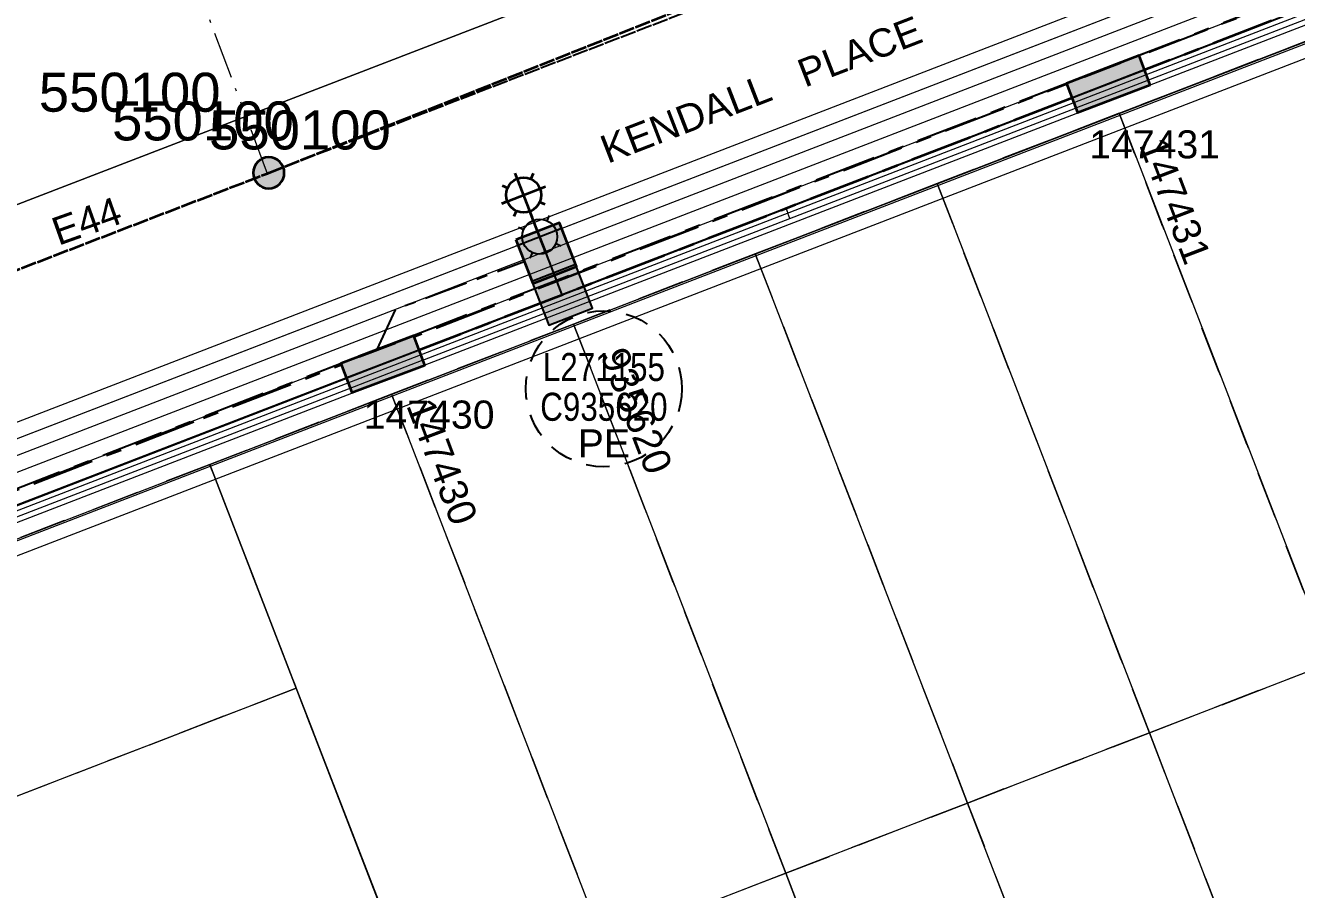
# Model space of a CAD drawing. Header units: metres. Extents: x 0 to 311631, y 0 to 6270612.
# Drawn here: x 311067.6 to 311149.1, y 6270174.6 to 6270230 of the extents above; entities that cross this region are included whole.
import ezdxf
from ezdxf.enums import TextEntityAlignment as Align

# ---------------------------------------------------------------- set-up
doc = ezdxf.new("R2010")
doc.units = ezdxf.units.M
for name, pattern in [('Cable Exist OH', [1, 1, 0]), ('Cable Exist UG', [7, 4, -1, 1, -1]), ('Dash', [5, 3, -2]), ('PHANTOMX2', [6.6, 3, -0.75, 0.2, -0.75, 0.2, -0.75, 0.2, -0.75])]:
    doc.linetypes.add(name, pattern=pattern)
doc.layers.get('0').update_dxf_attribs({"color": 6})
for name, color, linetype, lineweight in [('_User Miscellaneous1', 30, 'Continuous', 13), ('_User_HV_Exist', 1, 'Continuous', 35), ('_User_LV_Exist', 5, 'Continuous', 35), ('_User_SL_Exist', 4, 'Continuous', 35), ('Cadastre Developer_SP_EXT', 98, 'Continuous', 15), ('Cadastre Developer_SP_NEW', 92, 'Continuous', 15), ('Cadastre Land Parcels_SP_EXT', 118, 'Continuous', 15), ('Cadastre Roads_SP_EXT', 218, 'Continuous', 15), ('Mains_HV_EXT', 13, 'Continuous', 25), ('Mains_LV_EXT', 163, 'Continuous', 25), ('Mains_SL_EXT', 131, 'Continuous', 25), ('Services_SP_EXT', 42, 'PHANTOMX2', 20), ('Services_SP_MOD', 3, 'PHANTOMX2', 20)]:
    doc.layers.add(name, color=color, linetype=linetype, lineweight=lineweight)
doc.layers.add('_User Miscellaneous10', color=252, linetype='Continuous', lineweight=13, plot=False, transparency=0.75)
doc.layers.add('Cadastre Roads_SP_NEW', color=214, linetype='Continuous', lineweight=15, transparency=0.65)
for name, color, linetype in [('Equip_SP_SL_EXT', 7, 'Continuous'), ('Equip_SP_SL_NEW', 2, 'Continuous'), ('Mains_HV_New_V17', 2, 'Cable x'), ('Notes_SL_MISC', 4, 'Continuous'), ('SupportsOH_SP_TR_HV_LV_SL_EXT', 7, 'Continuous'), ('SupportsUG_SP_LV_EXT', 7, 'Continuous'), ('SupportsUG_SP_LV_NEW', 2, 'Continuous'), ('SupportsUG_SP_LV_SL_NEW', 2, 'Continuous')]:
    doc.layers.add(name, color=color, linetype=linetype)
doc.styles.add('ARIAL', font='arial.ttf', dxfattribs={"height": 2})
doc.styles.add('POLE_LABEL', font='arial.ttf', dxfattribs={"height": 2})
doc.styles.add('SL_LABEL', font='arial.ttf', dxfattribs={"height": 2})
doc.styles.get("Standard").update_dxf_attribs({"font": 'arial.ttf'})
doc.linetypes.add('Cable E UG', pattern='A,5,-0.1,["E",Standard,S=1.5,R=0,X=0,Y=-0.75],-1.45', length=6.55)
doc.linetypes.add('Cable x', pattern='A,4.5,-0.01,["X",Standard,S=1.25,R=0,X=0,Y=-0.65],-1.2', length=5.71)

# ---------------------------------------------------------------- blocks, each defined once
blk = doc.blocks.new('POLE_EXT')
blk.add_hatch(color=256).paths.add_polyline_path([(-1, 0, 1), (1, 0, 1)])
blk.add_lwpolyline([(-1, 0, 1), (1, 0, 1)], format="xyb", close=True)
at = {"flags": 8}
blk.add_attdef('pNumber', text='', height=2, dxfattribs=at).set_placement((2.5, 2.5), align=Align.MIDDLE_CENTER)
at = {"style": 'POLE_LABEL', "flags": 9}
for tag, p in [('STRUCTURE_PLANT_NUMBER', (1.355, 0.028)), ('STREET_CODE', (1.355, -0.2))]:
    blk.add_attdef(tag, text='', height=0.2, dxfattribs=at).set_placement(p, align=Align.MIDDLE_LEFT)
at = {"flags": 9}
for tag, p in [('OWNED_BY', (1.355, -0.4)), ('SPECIAL_USE', (1.355, -0.8)), ('PARENT', (1.355, -0.6)), ('cLV', (1.355, -1.4)), ('STATE', (1.355, -1)), ('hDepth', (1.355, -1.6)), ('USAGE', (1.355, -1.2)), ('cHV', (1.355, -2)), ('hDia', (1.355, -1.8)), ('LBRACKET', (1.355, -2.2)), ('LExisting', (1.355, -2.4)), ('LANTNUMBER', (1.355, -2.6)), ('LOther', (1.355, -2.8)), ('LRemove', (1.355, -3)), ('LEGEND', (1.355, -3.2)), ('cLinedev', (1.355, -3.4)), ('pExisting', (1.355, -3.8)), ('LOCATION', (1.355, -3.6)), ('PFNUMBER', (1.355, -4)), ('pFooting', (1.355, -4.4)), ('pNew', (1.355, -4.6)), ('pRelocate', (1.355, -5)), ('NEWPFNUMBER', (1.355, -4.2)), ('pRemove', (1.355, -5.2)), ('pReplace', (1.355, -5.4)), ('pStay', (1.355, -5.6)), ('pType', (1.355, -5.8)), ('cspan', (1.355, -6)), ('STREETNAME', (1.355, -6.2)), ('SUBURB', (1.355, -6.4)), ('NOTES', (1.355, -6.6)), ('OPERATED_BY', (1.355, -7.014)), ('MAINTAINED_BY', (1.355, -6.814))]:
    blk.add_attdef(tag, text='', height=0.2, dxfattribs=at).set_placement(p, align=Align.MIDDLE_LEFT)
at = {"flags": 1}
blk.add_attdef('Z', (1.355, -7.328), '', height=0.2, dxfattribs=at)
blk = doc.blocks.new('*U400')
at = {"style": 'SL_LABEL'}
for tag, height, rotation, flags, p in [('ASSET_NUM', 1, 111.12083, 8, (-1.896, 14.302)), ('STREET_CODE', 0.001, 270, 9, (0.001, 0))]:
    blk.add_attdef(tag, text='', height=height, rotation=rotation, dxfattribs=dict(at, flags=flags)).set_placement(p, align=Align.MIDDLE_LEFT)
for tag, height, rotation, flags, p in [('LNUMBER', 1, 111.12083, 8, (-0.03, 15.023)), ('LANTNUMBER', 0.2, 270, 9, (-1.4, 2.6)), ('LOUTREACH', 0.2, 270, 9, (-1.4, 2.2)), ('LOUTREACHVOCAB', 0.2, 270, 9, (-1.4, 2)), ('LRATECODE', 0.2, 270, 9, (-1.4, 1.8)), ('LREMOVE', 0.2, 270, 9, (-1.4, 1.6)), ('LREPLACE', 0.2, 270, 9, (-1.4, 1.4)), ('LTYPEVOCAB', 0.2, 270, 9, (-1.4, 1)), ('LTYPE', 0.2, 270, 9, (-1.4, 1.2)), ('LEGEND', 0.2, 270, 9, (-1.4, 0.8)), ('SUBURB', 0.2, 270, 9, (-1.4, 0.6)), ('STREETNAME', 0.2, 270, 9, (-1.4, 0.4)), ('LOCATION', 0.2, 270, 9, (-1.4, 0.2)), ('LNEW', 0.2, 270, 9, (-6.4, 0)), ('LMASTVOCAB', 0.2, 270, 9, (-6.2, 0)), ('LMAST', 0.2, 270, 9, (-6, 0)), ('LLAMPVOCAB', 0.2, 270, 9, (-5.8, 0)), ('LLAMP', 0.2, 270, 9, (-5.6, 0)), ('LEXIST', 0.2, 270, 9, (-5.4, 0)), ('LCHARGE3PERCENT', 0.2, 270, 9, (-5.2, 0)), ('LCHARGE3', 0.2, 270, 9, (-5, 0)), ('LCHARGE2PERCENT', 0.2, 270, 9, (-4.8, 0)), ('LCHARGE2', 0.2, 270, 9, (-4.6, 0)), ('LCHARGE1PERCENT', 0.2, 270, 9, (-4.4, 0)), ('LCHARGE1', 0.2, 270, 9, (-4.2, 0)), ('LCATEGORY', 0.2, 270, 9, (-4, 0)), ('LBRACKETVOCAB', 0.2, 270, 9, (-3.8, 0)), ('LBRACKET', 0.2, 270, 9, (-3.6, 0)), ('LKINGHEIGHT', 0.2, 270, 9, (-3.4, 0)), ('CREPLACE', 0.2, 270, 9, (-3.2, 0)), ('CREMOVE', 0.2, 270, 9, (-3, 0)), ('CNUMBER', 0.2, 270, 9, (-2.8, 0)), ('CNEW', 0.2, 270, 9, (-2.6, 0)), ('CEXIST', 0.2, 270, 9, (-2.4, 0)), ('USAGE', 0.2, 270, 9, (-2.2, 0)), ('STATE', 0.2, 270, 9, (-2, 0)), ('OWNED_BY', 0.2, 270, 9, (-1.8, 0)), ('ORIENTATION', 0.2, 270, 9, (-1.6, 0)), ('OPERATING_VOLTAGE', 0.2, 270, 9, (-1.4, 0)), ('MAINTAINED_BY', 0.2, 270, 9, (-1.4, -0.663)), ('NOTES', 0.2, 270, 9, (-1.4, 0)), ('NO_PHASES', 0.2, 270, 9, (-1.2, 0)), ('LANTERN_TYPE', 0.2, 270, 9, (-1, 0)), ('LANTERN_PURPOSE', 0.2, 270, 9, (-0.8, 0)), ('CONTROL_TYPE', 0.2, 270, 9, (-0.6, 0)), ('CONSTRUCTED_VOLTAGE', 0.2, 270, 9, (-0.4, 0))]:
    blk.add_attdef(tag, text='', height=height, rotation=rotation, dxfattribs=dict(flags=flags)).set_placement(p, align=Align.MIDDLE_LEFT)
for tag, p, height, flags in [('OPERATED_BY', (-1.4, -0.407), 0.2, 9), ('Z', (0, 0), 0.001, 1)]:
    blk.add_attdef(tag, p, '', height=height, rotation=270, dxfattribs=dict(flags=flags))
blk.add_wipeout([(-0.49, 13.438), (0.725, 13.236), (1.692, 12.472), (1.49, 11.257), (0.727, 10.29), (-0.489, 10.493), (-1.456, 11.256), (-1.253, 12.471)])
for p, q in [((-0.287, 12.914), (-0.422, 13.263)), ((0.659, 10.465), (-0.422, 13.263)), ((0.725, 13.236), (0.574, 12.893)), ((-1.281, 11.324), (1.518, 12.405)), ((-1.253, 12.471), (-0.91, 12.32)), ((1.168, 12.27), (1.518, 12.405)), ((-1.281, 11.324), (-0.931, 11.459)), ((-0.489, 10.493), (-0.337, 10.836)), ((1.56, 8.133), (0.524, 10.815)), ((1.49, 11.257), (1.147, 11.409))]:
    blk.add_line(p, q)
blk.add_circle((0.118, 11.864), 1.125)
blk = doc.blocks.new('*U389')
at = {"width": 0.9}
blk.add_attdef('ASSET_NUM', text='', height=2, dxfattribs=at).set_placement((4, 2), align=Align.MIDDLE_LEFT)
for tag, p, flags in [('SUBURB', (-2, 0), 1), ('STREETNAME', (-1.8, 0), 9), ('PARENT', (-1.6, 0), 9), ('NOTES', (-1.4, 0), 9), ('LOCATION', (-1.2, 0), 9), ('LEGEND', (-1, 0), 9), ('USAGE', (-0.8, 0), 9), ('SUPPORT_TYPE', (-0.6, 0), 9), ('STATE', (-0.4, 0), 9), ('OWNED_BY', (-0.2, 0), 9)]:
    blk.add_attdef(tag, p, '', height=0.2, rotation=270, dxfattribs=dict(flags=flags))
blk.add_wipeout([(1, 2.5), (1, -2.5), (-1, -2.5), (-1, 2.5)])
at = {"layer": 'SupportsUG_SP_LV_EXT'}
h = blk.add_hatch(color=256, dxfattribs=at)
h.dxf.hatch_style = 1
h.paths.add_polyline_path([(-1, 2.5), (-1, -1.25), (-1, 1.25), (-1, -2.5), (1, -2.5), (1, 2.5)])
blk.add_lwpolyline([(-1, 2.5), (-1, -1.25), (-1, 1.25), (-1, -2.5), (1, -2.5), (1, 2.5)], close=True)
blk = doc.blocks.new('*U388')
at = {"layer": 'Equip_SP_SL_EXT'}
h = blk.add_hatch(color=256, dxfattribs=at)
h.dxf.hatch_style = 1
h.paths.add_polyline_path([(-1.5, 1.5), (-1.5, -1.5), (1.5, -1.5), (1.5, 1.5)])
blk.add_lwpolyline([(-1.5, 1.5), (-1.5, -1.5), (1.5, -1.5), (1.5, 1.5)], close=True)
at = {"width": 0.9, "flags": 8}
blk.add_attdef('ASSET_NUM', text='', height=2, dxfattribs=at).set_placement((4, 2), align=Align.MIDDLE_LEFT)
at = {"flags": 1}
blk.add_attdef('Z', (-2.351, -1.813), '', height=0.2, rotation=270, dxfattribs=at)
at = {"flags": 9}
for tag, p in [('NOTES', (-2, -1.813)), ('SUBURB', (-1.8, -1.813)), ('STREETNAME', (-1.6, -1.813)), ('LOCATION', (-1.4, -1.813)), ('LEGEND', (-1.2, -1.813)), ('USAGE', (-1, -1.813)), ('STATE', (-0.8, -1.813)), ('OWNED_BY', (-0.6, -1.813)), ('COLUMN_TYPE', (-0.4, -1.813)), ('STREET_CODE', (-0.2, -1.813)), ('STRUCTURE_PLANT_NUMBER', (0.031, -1.813))]:
    blk.add_attdef(tag, text='', height=0.2, rotation=270, dxfattribs=at).set_placement(p, align=Align.MIDDLE_LEFT)
blk = doc.blocks.new('*U285')
at = {"linetype": 'Dash', "ltscale": 0.5}
blk.add_circle((0, 0), 5, dxfattribs=at)
at = {"insert": (0, -2.6), "char_height": 1.8, "attachment_point": 2}
blk.add_mtext('PE', dxfattribs=at)
at = {"width": 0.8}
blk.add_attdef('SNUMBER', text='', height=1.8, dxfattribs=at).set_placement((0, 0.5), align=Align.CENTER)
at = {"flags": 1}
blk.add_attdef('Z', (0, 0), '', height=0.2, dxfattribs=at)
at = {"width": 0.8}
blk.add_attdef('CNUMBER', text='', height=1.8, dxfattribs=at).set_placement((0, -0.25), align=Align.TOP_CENTER)

msp = doc.modelspace()

# ---------------------------------------------------------------- linework, layer by layer
at = {"layer": '_User Miscellaneous1'}
for p in [(311116.364, 6270218.277), (311116.623, 6270217.605)]:
    msp.add_line(p, (311116.493, 6270217.941), dxfattribs=at)
at = {"layer": '_User Miscellaneous1', "linetype": 'Cable Exist OH'}
msp.add_lwpolyline([(311055.035, 6270209.653), (311083.123, 6270220.489)], dxfattribs=at)
at = {"layer": '_User_LV_Exist', "linetype": 'Cable Exist OH'}
msp.add_lwpolyline([(311055.035, 6270209.653), (311083.123, 6270220.489)], dxfattribs=at)
at = {"layer": 'Cadastre Developer_SP_EXT', "linetype": 'Dash'}
for points in [[(311151.316, 6270229.588), (311137.73, 6270224.341), (311151.338, 6270189.114), (311164.924, 6270194.362), (311151.316, 6270229.588)], [(311137.73, 6270224.341), (311126.07, 6270219.836), (311139.678, 6270184.61), (311151.338, 6270189.114), (311137.73, 6270224.341)], [(311126.07, 6270219.836), (311114.41, 6270215.332), (311128.018, 6270180.106), (311139.678, 6270184.61), (311126.07, 6270219.836)], [(311114.41, 6270215.332), (311102.75, 6270210.828), (311116.357, 6270175.601), (311128.018, 6270180.106), (311114.41, 6270215.332)], [(311102.75, 6270210.828), (311091.089, 6270206.324), (311104.697, 6270171.098), (311116.357, 6270175.601), (311102.75, 6270210.828)], [(311091.089, 6270206.324), (311079.429, 6270201.819), (311084.973, 6270187.469), (311090.367, 6270173.506), (311093.037, 6270166.593), (311104.697, 6270171.098), (311091.089, 6270206.324)], [(311079.429, 6270201.819), (311056.051, 6270192.789), (311053.189, 6270186.323), (311056.93, 6270176.636), (311084.973, 6270187.469), (311079.429, 6270201.819)], [(311151.338, 6270189.114), (311139.678, 6270184.61), (311153.286, 6270149.383), (311164.946, 6270153.888), (311151.338, 6270189.114)], [(311090.367, 6270173.506), (311084.973, 6270187.469), (311056.93, 6270176.636), (311062.324, 6270162.674), (311090.367, 6270173.506)], [(311139.678, 6270184.61), (311128.018, 6270180.106), (311141.625, 6270144.88), (311153.286, 6270149.383), (311139.678, 6270184.61)], [(311128.018, 6270180.106), (311116.357, 6270175.601), (311129.965, 6270140.375), (311141.625, 6270144.88), (311128.018, 6270180.106)], [(311116.357, 6270175.601), (311104.697, 6270171.098), (311118.305, 6270135.87), (311129.965, 6270140.375), (311116.357, 6270175.601)]]:
    msp.add_lwpolyline(points, close=True, dxfattribs=at)
at = {"layer": 'Cadastre Developer_SP_NEW'}
for p, q in [((311137.731, 6270224.341), (311151.316, 6270229.588)), ((311137.731, 6270224.341), (311151.316, 6270229.588)), ((311126.071, 6270219.836), (311137.731, 6270224.341)), ((311126.071, 6270219.836), (311137.731, 6270224.341)), ((311137.731, 6270224.341), (311151.338, 6270189.114)), ((311137.731, 6270224.341), (311151.338, 6270189.114)), ((311114.41, 6270215.332), (311126.071, 6270219.836)), ((311114.41, 6270215.332), (311126.071, 6270219.836)), ((311126.071, 6270219.836), (311139.678, 6270184.61)), ((311126.071, 6270219.836), (311139.678, 6270184.61)), ((311102.75, 6270210.828), (311114.41, 6270215.332)), ((311102.75, 6270210.828), (311114.41, 6270215.332)), ((311114.41, 6270215.332), (311128.018, 6270180.106)), ((311114.41, 6270215.332), (311128.018, 6270180.106)), ((311091.09, 6270206.324), (311102.75, 6270210.828)), ((311091.09, 6270206.324), (311102.75, 6270210.828)), ((311102.75, 6270210.828), (311116.358, 6270175.601)), ((311102.75, 6270210.828), (311116.358, 6270175.601)), ((311079.43, 6270201.82), (311091.09, 6270206.324)), ((311079.43, 6270201.82), (311091.09, 6270206.324)), ((311091.09, 6270206.324), (311104.697, 6270171.097)), ((311091.09, 6270206.324), (311104.697, 6270171.097)), ((311056.051, 6270192.789), (311079.43, 6270201.82)), ((311056.051, 6270192.789), (311079.43, 6270201.82)), ((311079.43, 6270201.82), (311084.973, 6270187.468)), ((311093.037, 6270166.593), (311079.43, 6270201.82)), ((311079.43, 6270201.82), (311084.973, 6270187.468)), ((311093.037, 6270166.593), (311079.43, 6270201.82)), ((311151.338, 6270189.114), (311139.678, 6270184.61)), ((311151.338, 6270189.114), (311139.678, 6270184.61)), ((311056.931, 6270176.636), (311084.973, 6270187.468)), ((311056.931, 6270176.636), (311084.973, 6270187.468)), ((311084.973, 6270187.468), (311090.367, 6270173.506)), ((311084.973, 6270187.468), (311090.367, 6270173.506)), ((311139.678, 6270184.61), (311128.018, 6270180.106)), ((311139.678, 6270184.61), (311128.018, 6270180.106)), ((311153.286, 6270149.383), (311139.678, 6270184.61)), ((311153.286, 6270149.383), (311139.678, 6270184.61)), ((311128.018, 6270180.106), (311116.358, 6270175.601)), ((311128.018, 6270180.106), (311116.358, 6270175.601)), ((311141.625, 6270144.879), (311128.018, 6270180.106)), ((311141.625, 6270144.879), (311128.018, 6270180.106)), ((311116.358, 6270175.601), (311104.697, 6270171.097)), ((311116.358, 6270175.601), (311104.697, 6270171.097)), ((311129.965, 6270140.375), (311116.358, 6270175.601)), ((311129.965, 6270140.375), (311116.358, 6270175.601))]:
    msp.add_line(p, q, dxfattribs=at)
at = {"layer": 'Cadastre Land Parcels_SP_EXT', "linetype": 'Continuous'}
msp.add_lwpolyline([(311128.807, 6270242.312), (311101.298, 6270313.658), (311155.556, 6270334.632), (311123.416, 6270417.943), (310984.375, 6270364.277), (311042.434, 6270213.896), (311048.37, 6270211.279), (311128.807, 6270242.312)], close=True, dxfattribs=at)
at = {"layer": 'Cadastre Roads_SP_EXT', "linetype": 'Continuous'}
msp.add_lwpolyline([(311199.143, 6270275.64), (311198.76, 6270274.566), (311198.298, 6270273.524), (311197.76, 6270272.52), (311197.148, 6270271.558), (311196.466, 6270270.644), (311195.718, 6270269.785), (311194.908, 6270268.985), (311194.041, 6270268.244), (311193.119, 6270267.574), (311192.151, 6270266.972), (311191.141, 6270266.445), (311190.094, 6270265.995), (311183.135, 6270263.311), (311128.807, 6270242.312), (311048.37, 6270211.279), (311052.086, 6270202.229), (311056.014, 6270192.664), (311224.944, 6270257.877)], dxfattribs=at)
at = {"layer": 'Mains_HV_EXT', "linetype": 'Cable Exist UG'}
msp.add_lwpolyline([(311246.037, 6270249.387), (311244.344, 6270250.425), (311240.55, 6270243.69), (311238.142, 6270231.485), (311238.142, 6270231.485), (311224.67, 6270239.015), (311209.383, 6270247.388), (311208.641, 6270247.973), (311208.641, 6270247.973, 0.223162), (311193.374, 6270249.051), (311193.374, 6270249.051), (311189.066, 6270247.387), (311078.412, 6270204.526), (311078.412, 6270204.526), (311053.772, 6270195.014), (311049.907, 6270186.255), (311040.652, 6270210.351), (311040.652, 6270210.351), (311039.649, 6270212.901), (311038.745, 6270212.532)], format="xyb", dxfattribs=at)
at = {"layer": 'Mains_LV_EXT', "linetype": 'Cable Exist OH'}
for points in [[(311083.123, 6270220.489), (311083.21, 6270220.523), (311124.685, 6270237.005), (311178.688, 6270257.395)], [(311055.035, 6270209.653), (311083.123, 6270220.489)]]:
    msp.add_lwpolyline(points, dxfattribs=at)
at = {"layer": 'Mains_SL_EXT', "linetype": 'Cable Exist OH'}
msp.add_lwpolyline([(311055.035, 6270209.653), (311083.21, 6270220.523), (311124.695, 6270236.528)], dxfattribs=at)
at = {"layer": 'Services_SP_EXT'}
msp.add_lwpolyline([(311083.133, 6270220.463), (311073.541, 6270246.042)], dxfattribs=at)
at = {"layer": 'Services_SP_MOD'}
msp.add_lwpolyline([(311083.133, 6270220.463), (311073.541, 6270246.042)], dxfattribs=at)

# ---------------------------------------------------------------- block references
at = {"layer": '_User Miscellaneous1'}
ref = msp.add_blockref('POLE_EXT', (311083.21, 6270220.523), dxfattribs=at)
ref.add_attrib('ASSET_NUM', '550100', dxfattribs={"layer": '0', "height": 2.5, "rotation": 359.98854, "style": 'POLE_LABEL'}).set_placement((311074.293, 6270223.693), align=Align.BOTTOM_CENTER)
at = {"layer": '_User_LV_Exist'}
ref = msp.add_blockref('POLE_EXT', (311083.21, 6270220.523), dxfattribs=at)
ref.add_attrib('ASSET_NUM', '550100', dxfattribs={"layer": '0', "height": 2.5, "rotation": 359.98854, "style": 'POLE_LABEL'}).set_placement((311078.99, 6270221.851), align=Align.BOTTOM_CENTER)
at = {"layer": 'Notes_SL_MISC', "linetype": 'ByBlock', "lineweight": -2}
ref = msp.add_blockref('*U285', (311104.7, 6270206.67), dxfattribs=at)
ref.add_attrib('SNUMBER', 'L271155', dxfattribs={"layer": '0', "height": 1.8, "width": 0.8}).set_placement((311104.7, 6270207.17), align=Align.CENTER)
ref.add_attrib('CNUMBER', 'C935620', dxfattribs={"height": 1.8, "width": 0.8}).set_placement((311104.7, 6270206.42), align=Align.TOP_CENTER)
at = {"layer": 'SupportsOH_SP_TR_HV_LV_SL_EXT'}
ref = msp.add_blockref('POLE_EXT', (311083.21, 6270220.523), dxfattribs=at)
ref.add_attrib('ASSET_NUM', '550100', dxfattribs={"layer": '0', "height": 2.5, "rotation": 359.98854, "style": 'POLE_LABEL'}).set_placement((311085.21, 6270221.273), align=Align.BOTTOM_CENTER)

# ---------------------------------------------------------------- texts
at = {"layer": '_User_HV_Exist', "style": 'ARIAL'}
msp.add_text('KENDALL   PLACE ', height=1.8, rotation=21.12055, dxfattribs=at).set_placement((311104.938, 6270221.097))
at = {"layer": '_User_LV_Exist', "style": 'ARIAL'}
msp.add_text('KENDALL   PLACE ', height=1.8, rotation=21.12055, dxfattribs=at).set_placement((311104.938, 6270221.097))
at = {"layer": 'Mains_LV_EXT'}
msp.add_text('E44', height=1.8, rotation=19.58268, dxfattribs=at).set_placement((311069.722, 6270215.837))

# ---------------------------------------------------------------- next in the draw order: block references
at = {"layer": 'Equip_SP_SL_NEW', "linetype": 'Cable E UG', "lineweight": -3}
msp.add_blockref('*U400', (311100.47, 6270204.561), dxfattribs=at)
at = {"layer": 'SupportsUG_SP_LV_NEW'}
ref = msp.add_blockref('*U389', (311137.042, 6270226.218), dxfattribs=dict(at, rotation=290.9037616044789))
ref.add_attrib('ASSET_NUM', '147431', dxfattribs={"layer": '0', "height": 1.8, "rotation": 290.90376}).set_placement((311139.833, 6270222.66), align=Align.MIDDLE_LEFT)
ref = msp.add_blockref('*U389', (311090.515, 6270208.267), dxfattribs=dict(at, rotation=290.6761357753076))
ref.add_attrib('ASSET_NUM', '147430', dxfattribs={"layer": '0', "height": 1.8, "rotation": 290.67614}).set_placement((311092.854, 6270205.933), align=Align.MIDDLE_LEFT)

# ---------------------------------------------------------------- next in the draw order: linework, layer by layer
at = {"layer": '_User_LV_Exist', "linetype": 'Cable Exist UG', "flags": 128}
msp.add_lwpolyline([(311173.62, 6270240.372), (311139.377, 6270227.121)], dxfattribs=at)

# ---------------------------------------------------------------- next in the draw order: block references
at = {"layer": '_User_LV_Exist', "linetype": 'Cable E UG', "lineweight": -3}
msp.add_blockref('*U400', (311099.434, 6270207.243), dxfattribs=at)
at = {"layer": 'SupportsUG_SP_LV_SL_NEW'}
ref = msp.add_blockref('*U388', (311102.029, 6270212.694), dxfattribs=dict(at, rotation=21.17038303875289))
ref.add_attrib('ASSET_NUM', '935620', dxfattribs={"layer": '0', "height": 1.8, "rotation": 291.12083}).set_placement((311105.289, 6270209.182), align=Align.MIDDLE_LEFT)

# ---------------------------------------------------------------- next in the draw order: linework, layer by layer
at = {"layer": '_User_LV_Exist', "linetype": 'Cable Exist UG', "flags": 128}
msp.add_lwpolyline([(311134.713, 6270225.319), (311092.854, 6270209.149)], dxfattribs=at)

# ---------------------------------------------------------------- next in the draw order: block references
at = {"layer": '_User_LV_Exist', "rotation": 21.1703830387529}
msp.add_blockref('*U388', (311100.993, 6270215.376), dxfattribs=at)

# ---------------------------------------------------------------- next in the draw order: block references
at = {"layer": '_User_LV_Exist'}
ref = msp.add_blockref('*U389', (311137.045, 6270226.22), dxfattribs=dict(at, rotation=290.9037616044789))
ref.add_attrib('ASSET_NUM', '147431', dxfattribs={"layer": '0', "height": 1.8}).set_placement((311135.818, 6270222.35), align=Align.MIDDLE_LEFT)
ref = msp.add_blockref('*U389', (311090.521, 6270208.248), dxfattribs=dict(at, rotation=290.6761357753076))
ref.add_attrib('ASSET_NUM', '147430', dxfattribs={"layer": '0', "height": 1.8}).set_placement((311089.299, 6270205.019), align=Align.MIDDLE_LEFT)

# ---------------------------------------------------------------- next in the draw order: linework, layer by layer
at = {"layer": '_User Miscellaneous1'}
for p, q in [((311116.364, 6270218.277), (311156.483, 6270233.783)), ((311116.623, 6270217.605), (311156.743, 6270233.111)), ((311054.513, 6270194.403), (311116.364, 6270218.277)), ((311055.05, 6270193.839), (311116.623, 6270217.605))]:
    msp.add_line(p, q, dxfattribs=at)
at = {"layer": '_User Miscellaneous1', "linetype": 'Cable Exist OH'}
msp.add_lwpolyline([(311083.123, 6270220.489), (311083.21, 6270220.523), (311124.685, 6270237.005), (311178.688, 6270257.395)], dxfattribs=at)
at = {"layer": '_User Miscellaneous10', "flags": 128}
for points in [[(311045.614, 6270186.505), (311050.824, 6270198.274), (311191.933, 6270252.782, -0.183313), (311207.539, 6270252.876, -0.042595), (311211.557, 6270250.926), (311262.632, 6270222.381), (311265.751, 6270211.358), (311251.194, 6270185.311, -0.178632), (311239.726, 6270175.27), (311082.151, 6270114.401), (311071.675, 6270119.038)], [(311046.696, 6270186.479), (311051.571, 6270197.49), (311192.293, 6270251.849, -0.183249), (311207.186, 6270251.941, -0.042679), (311211.057, 6270250.06), (311261.782, 6270221.71), (311264.676, 6270211.484), (311250.318, 6270185.794, -0.17872), (311239.367, 6270176.203), (311082.177, 6270115.483), (311072.459, 6270119.785)], [(311047.778, 6270186.453), (311052.317, 6270196.707), (311192.653, 6270250.916, -0.18318), (311206.832, 6270251.006, -0.042767), (311210.556, 6270249.194), (311260.933, 6270221.039), (311263.601, 6270211.61), (311249.443, 6270186.277, -0.178815), (311239.008, 6270177.137), (311082.203, 6270116.565), (311073.243, 6270120.532)], [(311048.86, 6270186.427), (311053.064, 6270195.923), (311193.014, 6270249.984, -0.183104), (311206.478, 6270250.07, -0.042859), (311210.056, 6270248.328), (311260.084, 6270220.368), (311262.526, 6270211.737), (311248.567, 6270186.759, -0.178917), (311238.65, 6270178.07), (311082.229, 6270117.647), (311074.026, 6270121.279)], [(311049.942, 6270186.401), (311053.811, 6270195.14), (311193.374, 6270249.051, -0.18302), (311206.124, 6270249.135, -0.042955), (311209.555, 6270247.462), (311259.234, 6270219.697), (311261.451, 6270211.863), (311247.691, 6270187.242, -0.179027), (311238.291, 6270179.004), (311082.255, 6270118.729), (311074.81, 6270122.025)], [(311051.024, 6270186.375), (311054.557, 6270194.356), (311193.734, 6270248.118, -0.182926), (311205.77, 6270248.2, -0.043056), (311209.054, 6270246.596), (311258.385, 6270219.027), (311260.376, 6270211.989), (311246.815, 6270187.724, -0.179147), (311237.932, 6270179.937), (311082.281, 6270119.811), (311075.593, 6270122.772)], [(311052.106, 6270186.349), (311055.304, 6270193.572), (311194.095, 6270247.185, -0.182821), (311205.416, 6270247.264, -0.043162), (311208.553, 6270245.731), (311257.535, 6270218.356), (311259.301, 6270212.115), (311245.938, 6270188.206, -0.179279), (311237.573, 6270180.871), (311082.307, 6270120.893), (311076.377, 6270123.519)], [(311053.188, 6270186.323), (311056.051, 6270192.789), (311194.455, 6270246.252, -0.182703), (311205.063, 6270246.329, -0.043273), (311208.051, 6270244.866), (311256.686, 6270217.685), (311258.226, 6270212.242), (311245.062, 6270188.688, -0.179423), (311237.215, 6270181.804), (311082.333, 6270121.975), (311077.16, 6270124.265)], [(311054.271, 6270186.297), (311056.798, 6270192.005), (311194.815, 6270245.32, -0.182569), (311204.709, 6270245.393, -0.043391), (311207.549, 6270244.001), (311255.836, 6270217.014), (311257.151, 6270212.368), (311244.186, 6270189.169, -0.179582), (311236.856, 6270182.737), (311082.359, 6270123.058), (311077.944, 6270125.012)]]:
    msp.add_lwpolyline(points, format="xyb", close=True, dxfattribs=at)
at = {"layer": '_User Miscellaneous10', "color": 4, "flags": 128}
msp.add_lwpolyline([(311051.349, 6270186.367), (311054.781, 6270194.121), (311193.842, 6270247.838, -0.182896), (311205.664, 6270247.919, -0.043087), (311208.904, 6270246.337), (311258.13, 6270218.825), (311260.054, 6270212.027), (311246.552, 6270187.868, -0.179186), (311237.824, 6270180.217), (311082.289, 6270120.136), (311075.828, 6270122.996)], format="xyb", close=True, dxfattribs=at)
at = {"layer": '_User_LV_Exist', "linetype": 'Cable Exist OH'}
msp.add_lwpolyline([(311083.123, 6270220.489), (311083.21, 6270220.523), (311124.685, 6270237.005), (311178.688, 6270257.395)], dxfattribs=at)
at = {"layer": '_User_SL_Exist', "color": 4, "linetype": 'Cable Exist UG', "lineweight": -3, "ltscale": 0.7, "flags": 128}
msp.add_lwpolyline([(311090.168, 6270209.184), (311091.37, 6270211.792), (311099.595, 6270214.834)], dxfattribs=at)
at = {"layer": 'Cadastre Developer_SP_NEW', "linetype": 'Continuous'}
msp.add_lwpolyline([(311128.807, 6270242.312), (311101.298, 6270313.658), (311155.556, 6270334.632), (311123.416, 6270417.943), (310984.375, 6270364.277), (311042.434, 6270213.896), (311048.37, 6270211.279), (311128.807, 6270242.312)], close=True, dxfattribs=at)
at = {"layer": 'Cadastre Roads_SP_NEW'}
for p, q in [((311054.822, 6270198.746), (311192.293, 6270251.849)), ((311056.263, 6270195.015), (311193.734, 6270248.118))]:
    msp.add_line(p, q, dxfattribs=at)
at = {"layer": 'Mains_HV_New_V17', "color": 1, "linetype": 'Cable Exist UG', "flags": 128}
msp.add_lwpolyline([(311238.072, 6270231.524), (311209.555, 6270247.462, 0.236806), (311193.374, 6270249.051), (311053.811, 6270195.14), (311049.942, 6270186.401), (311041.622, 6270210.878), (311041.622, 6270210.878)], format="xyb", dxfattribs=at)

doc.saveas('drawing.dxf')
